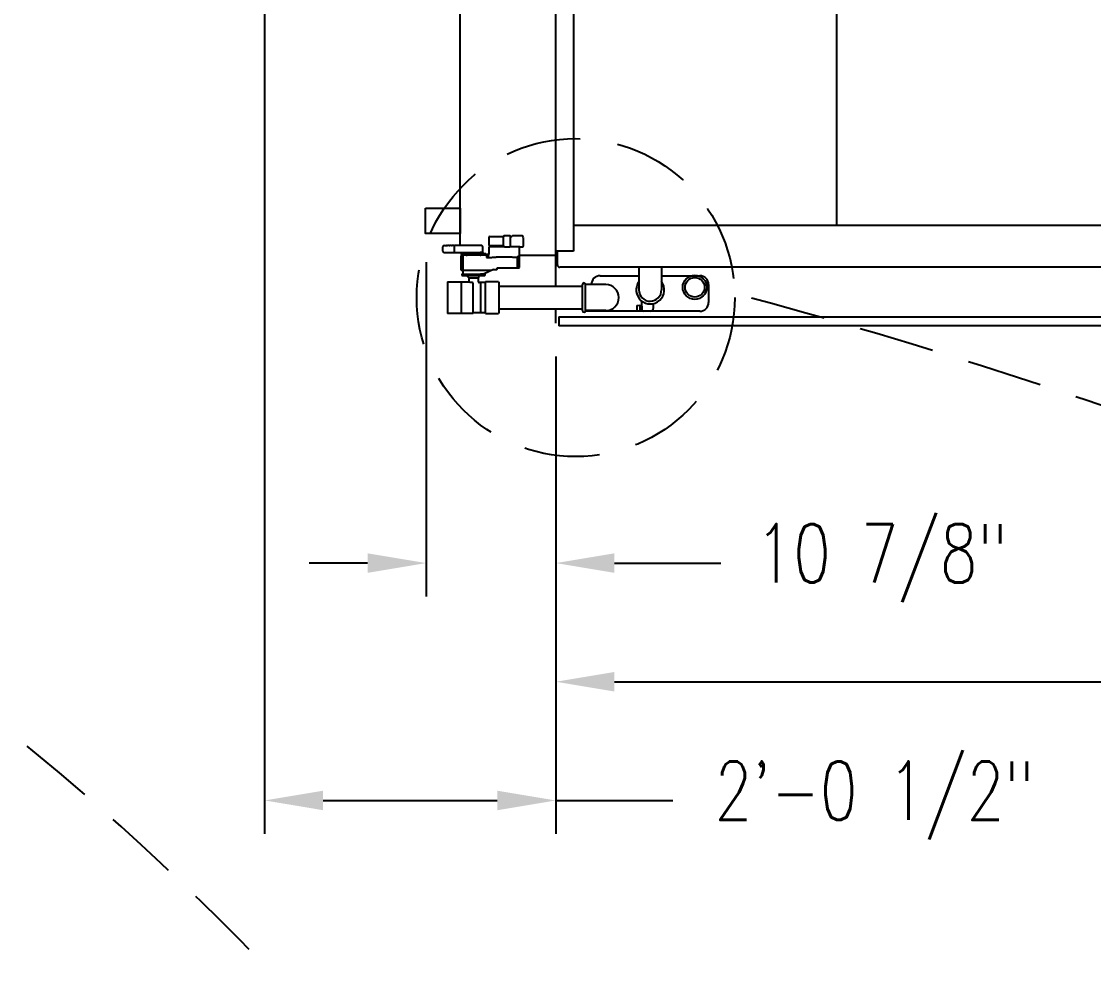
# Model space of a CAD drawing. Header units: millimetres. Extents: x 17891 to 32328, y 18593 to 29476.
# Drawn here: x 18118.2 to 18208.5, y 18839.1 to 18918.3 of the extents above; entities that cross this region are included whole.
import ezdxf

# ---------------------------------------------------------------- set-up
doc = ezdxf.new("R2010")
doc.units = ezdxf.units.MM
doc.header["$LTSCALE"] = 5
doc.linetypes.add('HIDDEN', pattern=[9.525, 6.35, -3.175])
for name, color, linetype in [('COIL-CONTROL', 2, 'Continuous'), ('CONDENSER-CO2-CONTROL', 7, 'Continuous'), ('RECIRCULATION-CONTROL', 3, 'Continuous'), ('UNIT', 6, 'Continuous')]:
    doc.layers.add(name, color=color, linetype=linetype)
doc.styles.add('SUBMITTAL', font='romans.shx', dxfattribs={"width": 0.75})
doc.dimstyles.new('SUBMITTAL', dxfattribs={"dimtxt": 0.09375, "dimasz": 0.09375, "dimexe": 0.03125, "dimexo": 0.0625, "dimgap": 0.0625, "dimtad": 0, "dimdec": 4, "dimzin": 4, "dimdsep": 46, "dimlunit": 4, "dimtxsty": 'SUBMITTAL', "dimcen": 0.09375, "dimclre": 6, "dimadec": 0, "dimazin": 0, "dimtfac": 1, "dimtdec": 0, "dimtofl": 0, "dimtmove": 0, "dimatfit": 3, "dimfxl": 0, "dimfrac": 2, "dimtolj": 1, "dimtzin": 4, "dimarcsym": 0})

# ---------------------------------------------------------------- blocks, each defined once
blk = doc.blocks.new('*D32')
at = {"layer": 'UNIT', "color": 6, "lineweight": -2}
for p, q in [((18163.232, 18890.058), (18163.232, 18859.843)), ((18493.908, 18890.058), (18493.908, 18859.843))]:
    blk.add_line(p, q, dxfattribs=at)
at = {"layer": 'UNIT', "color": 3, "lineweight": -2}
for p, q in [((18168.161, 18862.66), (18309.82, 18862.66)), ((18488.978, 18862.66), (18347.319, 18862.66))]:
    blk.add_line(p, q, dxfattribs=at)
at = {"layer": 'UNIT', "color": 3}
for points in [[(18168.161, 18863.481), (18168.161, 18861.838), (18163.232, 18862.66)], [(18488.978, 18863.481), (18488.978, 18861.838), (18493.908, 18862.66)]]:
    blk.add_solid(points, dxfattribs=at)
at = {"layer": 'UNIT', "color": 3, "insert": (18328.57, 18862.66), "char_height": 4.9294, "attachment_point": 5, "style": 'SUBMITTAL'}
blk.add_mtext('\\A1;27\'-6 5/8"', dxfattribs=at)
blk = doc.blocks.new('*D33')
at = {"layer": 'UNIT', "color": 6, "lineweight": -2}
for p, q in [((18138.693, 18963.53), (18138.693, 18849.843)), ((18163.232, 18890.058), (18163.232, 18849.843))]:
    blk.add_line(p, q, dxfattribs=at)
at = {"layer": 'UNIT', "color": 3, "lineweight": -2}
for p, q in [((18143.622, 18852.66), (18158.303, 18852.66)), ((18163.232, 18852.66), (18173.091, 18852.66))]:
    blk.add_line(p, q, dxfattribs=at)
at = {"layer": 'UNIT', "color": 3}
for points in [[(18143.622, 18853.481), (18143.622, 18851.838), (18138.693, 18852.66)], [(18158.303, 18853.481), (18158.303, 18851.838), (18163.232, 18852.66)]]:
    blk.add_solid(points, dxfattribs=at)
at = {"layer": 'UNIT', "color": 3, "insert": (18190.08, 18852.66), "char_height": 4.9294, "attachment_point": 5, "style": 'SUBMITTAL'}
blk.add_mtext('\\A1;2\'-0 1/2"', dxfattribs=at)
blk = doc.blocks.new('*D36')
at = {"layer": 'CONDENSER-CO2-CONTROL', "color": 6, "lineweight": -2}
for p, q in [((18152.304, 18898.008), (18152.304, 18869.843)), ((18163.232, 18890.058), (18163.232, 18869.843))]:
    blk.add_line(p, q, dxfattribs=at)
at = {"layer": 'CONDENSER-CO2-CONTROL', "color": 3, "lineweight": -2}
for p, q in [((18147.374, 18872.66), (18142.445, 18872.66)), ((18168.161, 18872.66), (18177.117, 18872.66))]:
    blk.add_line(p, q, dxfattribs=at)
at = {"layer": 'CONDENSER-CO2-CONTROL', "color": 3}
for points in [[(18147.374, 18873.481), (18147.374, 18871.838), (18152.304, 18872.66)], [(18168.161, 18873.481), (18168.161, 18871.838), (18163.232, 18872.66)]]:
    blk.add_solid(points, dxfattribs=at)
at = {"layer": 'CONDENSER-CO2-CONTROL', "color": 3, "insert": (18190.673, 18872.66), "char_height": 4.9294, "attachment_point": 5, "style": 'SUBMITTAL'}
blk.add_mtext('\\A1;10 7/8"', dxfattribs=at)

msp = doc.modelspace()

# ---------------------------------------------------------------- linework, layer by layer
at = {"layer": 'COIL-CONTROL'}
for q in [(18155.1645, 18969.7068), (18163.232, 18898.5995), (18163.232, 18898.5995)]:
    msp.add_line((18155.1653, 18898.5995), q, dxfattribs=at)
at = {"layer": 'CONDENSER-CO2-CONTROL'}
msp.add_lwpolyline([(18152.2423, 18902.5622), (18155.1653, 18902.5622), (18155.1653, 18900.4372), (18152.2423, 18900.4372)], close=True, dxfattribs=at)
at = {"layer": 'RECIRCULATION-CONTROL'}
for p, q in [((18157.6794, 18900.163), (18158.8191, 18900.163)), ((18159.3309, 18900.2417), (18158.9465, 18900.2417)), ((18159.4721, 18900.163), (18159.4097, 18900.163)), ((18160.1917, 18900.2417), (18159.6085, 18900.2417)), ((18160.3172, 18900.2417), (18160.1917, 18900.2417)), ((18170.2345, 18897.5809), (18170.2345, 18895.6667)), ((18172.1361, 18897.5809), (18172.1361, 18895.6768)), ((18154.0967, 18896.3631), (18155.2778, 18896.3631)), ((18154.0967, 18896.3631), (18154.0967, 18893.6872)), ((18155.2778, 18896.341), (18155.2778, 18896.3631)), ((18155.2778, 18896.3441), (18155.883, 18896.3441)), ((18155.2778, 18893.7657), (18155.2778, 18896.2846)), ((18155.7952, 18896.8755), (18155.7952, 18896.7968)), ((18155.8936, 18896.6984), (18155.7952, 18896.7968)), ((18155.8936, 18896.6984), (18155.8936, 18896.3834)), ((18155.8936, 18896.6984), (18156.681, 18896.6984)), ((18156.2817, 18893.7063), (18156.2817, 18896.2835)), ((18156.681, 18896.6984), (18156.7794, 18896.7968)), ((18156.681, 18896.6984), (18156.681, 18896.3834)), ((18157.2857, 18896.3047), (18156.7597, 18896.3047)), ((18156.7794, 18896.8755), (18156.7794, 18896.7968)), ((18156.892, 18896.2259), (18156.892, 18893.8244)), ((18157.2857, 18896.3355), (18157.3111, 18896.3631)), ((18157.2857, 18896.3355), (18157.2857, 18893.7148)), ((18158.4019, 18896.3631), (18157.3111, 18896.3631)), ((18166.9749, 18896.8717), (18170.2345, 18896.8717)), ((18172.1361, 18896.8717), (18175.3499, 18896.8717)), ((18165.7424, 18893.9267), (18165.7424, 18896.1236)), ((18167.4353, 18896.1236), (18165.7424, 18896.1236)), ((18176.0999, 18896.1217), (18176.0999, 18894.6217)), ((18170.0649, 18894.374), (18170.3011, 18894.3753)), ((18170.0649, 18894.374), (18170.0673, 18893.9194)), ((18170.3011, 18894.3753), (18170.3036, 18893.9207)), ((18170.4891, 18894.3458), (18170.3013, 18894.3448)), ((18170.4912, 18893.9521), (18170.4871, 18894.7191)), ((18171.4638, 18894.1541), (18171.4618, 18894.5235)), ((18155.2778, 18893.6872), (18154.0967, 18893.6872)), ((18155.2778, 18893.7093), (18155.3172, 18893.7093)), ((18155.2778, 18893.6872), (18155.2778, 18893.7093)), ((18155.2778, 18893.7063), (18156.2817, 18893.7063)), ((18157.2857, 18893.7456), (18156.2817, 18893.7456)), ((18157.3111, 18893.6872), (18157.2857, 18893.7148)), ((18157.3111, 18893.6872), (18158.4019, 18893.6872)), ((18167.4353, 18893.9267), (18165.7424, 18893.9267)), ((18175.3499, 18893.8717), (18165.7424, 18893.8717)), ((18170.0673, 18893.9194), (18170.3036, 18893.9207)), ((18170.4912, 18893.9521), (18170.3034, 18893.9511)), ((18170.4912, 18893.9521), (18170.6187, 18893.8937)), ((18171.2092, 18893.8969), (18170.6187, 18893.8937))]:
    msp.add_line(p, q, dxfattribs=at)
at = {"layer": 'RECIRCULATION-CONTROL', "linetype": 'HIDDEN', "ltscale": 0.2}
msp.add_circle((18164.9113, 18895.0252), 13.395, dxfattribs=at)
at = {"layer": 'RECIRCULATION-CONTROL'}
for radius in [1.0133, 0.8228]:
    msp.add_circle((18174.9353, 18895.8934), radius, dxfattribs=at)
for centre, radius, start, end in [((18157.6794, 18900.0842), 0.0787, 90, 180), ((18159.3309, 18900.163), 0.0787, 0, 90), ((18159.4721, 18900.2417), 0.0787, 270, 330), ((18159.6085, 18900.163), 0.0787, 90, 150), ((18160.3172, 18900.0448), 0.1969, 5.109005, 90), ((18155.8149, 18896.3834), 0.0787, 330, 0), ((18156.7597, 18896.3834), 0.0787, 180, 270), ((18165.6046, 18896.1236), 0.1378, 0, 180), ((18166.9749, 18896.1217), 0.75, 90, 179.852788), ((18171.1853, 18895.6717), 1.1811, 143.91447, 36.693959), ((18175.3499, 18896.1217), 0.75, 0, 90), ((18167.4353, 18895.0252), 1.0984, 270, 90), ((18171.1853, 18895.6717), 0.9508, 180.304214, 0.304214), ((18175.3499, 18894.6217), 0.75, 270, 0), ((18165.6046, 18893.9267), 0.1378, 180, 0), ((18171.2079, 18894.1528), 0.2559, 270.304214, 0.304214)]:
    msp.add_arc(centre, radius, start, end, dxfattribs=at)
at = {"layer": 'RECIRCULATION-CONTROL', "linetype": 'HIDDEN', "ltscale": 0.2}
for centre, radius, start, end in [((17973.5702, 18680.0326), 229.049, 34.800624, 71.684856), ((18054.1515, 18433.8393), 477.9433, 51.170754, 74.944221)]:
    msp.add_arc(centre, radius, start, end, dxfattribs=at)
at = {"layer": 'RECIRCULATION-CONTROL'}
msp.add_ellipse((18158.9465, 18900.163), major_axis=(-0.1274, 0), ratio=0.618034, start_param=4.712389, end_param=6.2831853, dxfattribs=at)
for points, knots in [([(18155.2778, 18896.2846), (18155.2778, 18896.2925), (18155.2785, 18896.3012), (18155.2823, 18896.314), (18155.284, 18896.3182), (18155.2888, 18896.3262), (18155.2918, 18896.3301), (18155.299, 18896.3358), (18155.303, 18896.3382), (18155.3093, 18896.3401), (18155.3111, 18896.3405), (18155.3141, 18896.3409), (18155.3157, 18896.341), (18155.3172, 18896.341)], [2.7295993, 2.7295993, 2.7295993, 2.7295993, 2.88735418, 2.88735418, 2.96623162, 2.96623162, 3.04510907, 3.04510907, 3.09238808, 3.09238808, 3.10562831, 3.10562831, 3.11645677, 3.11645677, 3.11645677, 3.11645677]), ([(18156.2817, 18896.2835), (18156.2614, 18896.2836), (18156.2412, 18896.2841), (18156.1966, 18896.2864), (18156.1724, 18896.2883), (18156.1041, 18896.2956), (18156.0625, 18896.3023), (18155.9855, 18896.3173), (18155.9516, 18896.3256), (18155.9075, 18896.3371), (18155.8941, 18896.3409), (18155.8845, 18896.3436), (18155.883, 18896.3441), (18155.883, 18896.3441)], [0.0004173, 0.0004173, 0.0004173, 0.0004173, 0.1550502, 0.1550502, 0.3457359, 0.3457359, 0.7112894, 0.7112894, 1.1189358, 1.1189358, 1.4429936, 1.4429936, 1.5921189, 1.5921189, 1.5921189, 1.5921189]), ([(18156.892, 18896.2259), (18156.892, 18896.2369), (18156.892, 18896.2489), (18156.892, 18896.2709), (18156.892, 18896.2808), (18156.892, 18896.2929), (18156.892, 18896.2972), (18156.892, 18896.3016), (18156.892, 18896.3026), (18156.892, 18896.3034)], [0, 0, 0, 0, 0.11756282, 0.11756282, 0.23512564, 0.23512564, 0.31158886, 0.31158886, 0.34700883, 0.34700883, 0.34700883, 0.34700883]), ([(18155.3172, 18893.7093), (18155.3157, 18893.7093), (18155.3141, 18893.7094), (18155.3111, 18893.7098), (18155.3093, 18893.7102), (18155.303, 18893.7121), (18155.299, 18893.7145), (18155.2918, 18893.7202), (18155.2888, 18893.7241), (18155.284, 18893.7321), (18155.2823, 18893.7364), (18155.2785, 18893.7491), (18155.2778, 18893.7578), (18155.2778, 18893.7657)], [1.03881892, 1.03881892, 1.03881892, 1.03881892, 1.04964738, 1.04964738, 1.06288762, 1.06288762, 1.11016663, 1.11016663, 1.18904407, 1.18904407, 1.26792151, 1.26792151, 1.4256764, 1.4256764, 1.4256764, 1.4256764]), ([(18156.892, 18893.7469), (18156.892, 18893.7477), (18156.892, 18893.7487), (18156.892, 18893.7531), (18156.892, 18893.7574), (18156.892, 18893.7695), (18156.892, 18893.7794), (18156.892, 18893.8014), (18156.892, 18893.8135), (18156.892, 18893.8244)], [1.05210775, 1.05210775, 1.05210775, 1.05210775, 1.08752771, 1.08752771, 1.16399093, 1.16399093, 1.28155375, 1.28155375, 1.39911657, 1.39911657, 1.39911657, 1.39911657])]:
    msp.add_open_spline(points, degree=3, knots=knots, dxfattribs=at)
for points in [[(18156.892, 18896.3047), (18156.892, 18896.3047), (18156.892, 18896.3043), (18156.892, 18896.3034)], [(18156.892, 18893.7469), (18156.892, 18893.7461), (18156.892, 18893.7456), (18156.892, 18893.7456)]]:
    msp.add_open_spline(points, degree=3, dxfattribs=at)
at = {"layer": 'UNIT'}
for p, q in [((18163.232, 18892.8745), (18163.232, 18973.2292)), ((18164.732, 18964.6004), (18164.732, 18898.9392)), ((18186.8857, 18964.6004), (18186.8857, 18901.0927)), ((18492.4643, 18901.0927), (18164.732, 18901.0927)), ((18164.732, 18898.9392), (18163.232, 18898.9392)), ((18163.3647, 18897.781), (18163.3682, 18898.9392)), ((18493.6336, 18897.5809), (18163.5627, 18897.5809)), ((18163.4734, 18893.4097), (18163.4734, 18892.6597)), ((18163.4734, 18893.4097), (18493.8209, 18893.4097)), ((18493.8209, 18892.6597), (18163.4734, 18892.6597))]:
    msp.add_line(p, q, dxfattribs=at)
msp.add_arc((18163.5648, 18897.781), 0.2001, 180, 269.391571, dxfattribs=at)

# ---------------------------------------------------------------- dimensions: what is measured, and where the dimension line sits
at = {"layer": 'CONDENSER-CO2-CONTROL', "color": 3}
dim = msp.add_linear_dim(base=(18163.23198, 18872.65966), p1=(18152.30355, 18900.82466), p2=(18163.23198, 18892.87451), angle=180, dimstyle='SUBMITTAL', override={"dimscale": 70.42, "dimtxt": 0.07, "dimasz": 0.07, "dimexe": 0.04, "dimexo": 0.04, "dimgap": 0.03125, "dimdec": 3, "dimzin": 3, "dimclrd": 3, "dimclrt": 3, "dimtdec": 3, "dimtix": 1}, dxfattribs=at)
dim.commit()
dim.dimension.update_dxf_attribs({"geometry": '*D36', "text_midpoint": (18190.67316, 18872.65966), "dimtype": 160})
at = {"layer": 'UNIT', "color": 3}
dim = msp.add_linear_dim(base=(18163.232, 18852.6597), p1=(18138.6928, 18966.3465), p2=(18163.232, 18892.8745), angle=180, dimstyle='SUBMITTAL', override={"dimscale": 70.42, "dimtxt": 0.07, "dimasz": 0.07, "dimexe": 0.04, "dimexo": 0.04, "dimgap": 0.03125, "dimdec": 3, "dimzin": 3, "dimclrd": 3, "dimclrt": 3, "dimtdec": 3, "dimtix": 1}, dxfattribs=at)
dim.commit()
dim.dimension.update_dxf_attribs({"geometry": '*D33', "text_midpoint": (18190.0796, 18852.6597), "dimtype": 160})
dim = msp.add_linear_dim(base=(18163.232, 18862.6597), p1=(18493.9077, 18892.8745), p2=(18163.232, 18892.8745), dimstyle='SUBMITTAL', override={"dimscale": 70.42, "dimtxt": 0.07, "dimasz": 0.07, "dimexe": 0.04, "dimexo": 0.04, "dimgap": 0.03125, "dimdec": 3, "dimzin": 3, "dimclrd": 3, "dimclrt": 3, "dimtdec": 3, "dimtix": 1}, dxfattribs=at)
dim.commit()
dim.dimension.update_dxf_attribs({"geometry": '*D32', "text_midpoint": (18328.5698, 18862.6597)})

# ---------------------------------------------------------------- next in the draw order: wipeouts: each hides what was drawn before it
for points in [[(18155.2384, 18897.3283), (18160.1597, 18897.3283), (18160.1597, 18899.4089), (18156.9943, 18899.4125), (18153.8408, 18899.4149), (18153.8408, 18898.8244), (18155.2384, 18898.5488)], [(18158.4668, 18895.9759), (18165.4668, 18895.9759), (18165.4668, 18894.0744), (18158.4668, 18894.0744)]]:
    msp.add_wipeout(points).dxf.layer = 'RECIRCULATION-CONTROL'

# ---------------------------------------------------------------- next in the draw order: linework, layer by layer
at = {"layer": 'RECIRCULATION-CONTROL'}
for p, q in [((18157.6006, 18900.0842), (18157.6006, 18899.4346)), ((18158.8191, 18899.3755), (18158.8191, 18900.163)), ((18159.4097, 18899.3755), (18159.4097, 18900.163)), ((18160.514, 18899.3755), (18160.514, 18900.0448)), ((18153.7227, 18898.9425), (18153.7227, 18899.2968)), ((18153.8408, 18899.4149), (18154.0336, 18899.4149)), ((18154.0532, 18899.3952), (18154.0532, 18899.3755)), ((18154.0926, 18899.3755), (18154.0532, 18899.3755)), ((18154.0926, 18899.3755), (18154.0926, 18899.3952)), ((18154.2304, 18899.4149), (18154.1123, 18899.4149)), ((18154.2501, 18899.3952), (18154.2501, 18899.3755)), ((18154.2895, 18899.3755), (18154.2501, 18899.3755)), ((18154.2895, 18899.3755), (18154.2895, 18899.3952)), ((18154.4273, 18899.4149), (18154.3091, 18899.4149)), ((18154.4469, 18899.3952), (18154.4469, 18899.3755)), ((18154.4863, 18899.3755), (18154.4469, 18899.3755)), ((18154.4863, 18899.3755), (18154.4863, 18899.3952)), ((18154.6241, 18899.4149), (18154.506, 18899.4149)), ((18154.6438, 18899.3952), (18154.6438, 18899.3755)), ((18154.6635, 18899.3755), (18154.6438, 18899.3755)), ((18154.6832, 18898.8244), (18154.6832, 18899.3952)), ((18156.9943, 18899.4125), (18154.7028, 18899.4149)), ((18157.0888, 18898.9425), (18157.0888, 18899.2968)), ((18157.6006, 18899.2771), (18157.6006, 18898.6913)), ((18157.64, 18899.3789), (18157.64, 18899.3328)), ((18157.6724, 18899.3755), (18157.6621, 18899.3755)), ((18157.6621, 18899.3362), (18157.6724, 18899.3362)), ((18158.8191, 18899.3755), (18157.7974, 18899.3755)), ((18157.7974, 18899.3362), (18158.8362, 18899.3362)), ((18158.9465, 18899.2968), (18159.3309, 18899.2968)), ((18159.3991, 18899.3362), (18160.1597, 18899.3362)), ((18160.1597, 18898.6913), (18160.1597, 18899.3362)), ((18160.2384, 18899.2968), (18160.4353, 18899.2968)), ((18153.8408, 18898.8244), (18156.9707, 18898.8244)), ((18155.2384, 18898.5488), (18155.2384, 18897.3677)), ((18157.3875, 18898.5881), (18155.2778, 18898.5881)), ((18155.2941, 18898.7456), (18157.3481, 18898.7456)), ((18157.3087, 18898.6669), (18155.2941, 18898.6669)), ((18155.4353, 18897.3677), (18155.4353, 18898.5488)), ((18155.8093, 18898.7456), (18155.8093, 18898.8244)), ((18156.9923, 18898.816), (18156.868, 18898.816)), ((18156.9923, 18898.748), (18156.9923, 18898.816)), ((18157.0026, 18898.7653), (18157.003, 18898.7653)), ((18157.0152, 18898.5881), (18157.0152, 18898.6669)), ((18157.0241, 18898.785), (18157.0605, 18898.785)), ((18157.0822, 18898.7653), (18157.0663, 18898.7653)), ((18157.088, 18898.785), (18157.1244, 18898.785)), ((18157.1333, 18898.5881), (18157.1333, 18898.6669)), ((18157.1455, 18898.7653), (18157.1459, 18898.7653)), ((18157.3428, 18898.6865), (18157.6004, 18898.6865)), ((18157.3481, 18898.7456), (18157.3481, 18898.7063)), ((18157.4038, 18898.5488), (18157.4038, 18898.3913)), ((18157.4038, 18898.3913), (18157.6155, 18898.3913)), ((18157.4825, 18898.5094), (18157.4153, 18898.5766)), ((18157.4628, 18898.5291), (18157.5833, 18898.6496)), ((18157.4825, 18898.47), (18157.4825, 18898.5094)), ((18157.6231, 18898.47), (18157.4825, 18898.47)), ((18159.9628, 18898.4134), (18159.9628, 18897.5645)), ((18160.1597, 18897.5645), (18160.1597, 18898.5747)), ((18155.2778, 18897.3283), (18157.8036, 18897.3283)), ((18155.4353, 18897.0133), (18155.4353, 18897.3283)), ((18157.9725, 18897.407), (18157.1282, 18897.0133)), ((18157.9725, 18897.407), (18158.2481, 18897.407)), ((18158.2874, 18897.5252), (18160.1203, 18897.5252)), ((18158.2874, 18897.4464), (18158.2874, 18897.5252)), ((18155.3269, 18896.9937), (18155.3269, 18896.8952)), ((18155.3269, 18896.8952), (18157.228, 18896.8952)), ((18155.3465, 18897.0133), (18156.88, 18897.0133)), ((18155.7952, 18896.8755), (18155.7755, 18896.8952)), ((18156.7794, 18896.8755), (18156.7991, 18896.8952)), ((18157.228, 18897.0133), (18156.8912, 18897.0133)), ((18157.2477, 18896.9937), (18157.2477, 18896.9149)), ((18158.4019, 18896.3631), (18158.4668, 18896.2929)), ((18158.4668, 18893.7574), (18158.4668, 18896.2929)), ((18158.4668, 18895.9759), (18163.2933, 18895.9759)), ((18163.2933, 18895.9759), (18165.4668, 18895.9759)), ((18165.4668, 18893.9267), (18165.4668, 18896.1236)), ((18158.4668, 18893.7574), (18158.4019, 18893.6872)), ((18158.4668, 18894.0744), (18163.2933, 18894.0744)), ((18163.2933, 18894.0744), (18165.4668, 18894.0744))]:
    msp.add_line(p, q, dxfattribs=at)
for centre, radius, start, end in [((18153.8408, 18899.2968), 0.1181, 90, 180), ((18153.8408, 18898.9425), 0.1181, 180, 270), ((18154.0336, 18899.3952), 0.0197, 0, 90), ((18154.1123, 18899.3952), 0.0197, 90, 180), ((18154.2304, 18899.3952), 0.0197, 0, 90), ((18154.3091, 18899.3952), 0.0197, 90, 180), ((18154.4273, 18899.3952), 0.0197, 0, 90), ((18154.506, 18899.3952), 0.0197, 90, 180), ((18154.6241, 18899.3952), 0.0197, 0, 90), ((18154.6635, 18899.3952), 0.0197, 270, 0), ((18154.7028, 18899.3952), 0.0197, 90, 177.616916), ((18156.9707, 18898.9425), 0.1181, 270, 0), ((18156.9707, 18899.2968), 0.1181, 0, 78.463041), ((18157.6597, 18899.4346), 0.0591, 180, 264.780438), ((18157.6597, 18899.2771), 0.0591, 95.219562, 180), ((18159.3309, 18899.3755), 0.0787, 270, 0), ((18160.2384, 18899.2181), 0.0787, 90, 180), ((18160.4353, 18899.3755), 0.0787, 270, 0), ((18155.2778, 18898.5488), 0.0394, 90, 180), ((18155.2941, 18898.7063), 0.0394, 90, 270), ((18155.6912, 18898.7063), 0.1181, 270, 340.528779), ((18156.9117, 18898.7063), 0.1181, 90, 160.528779), ((18156.9117, 18898.7063), 0.1181, 199.471221, 270), ((18156.9829, 18898.7653), 0.0197, 270, 0), ((18157.0004, 18898.7693), 0.00394, 339.832635, 350.272005), ((18157.0605, 18898.7811), 0.00394, 0, 90), ((18157.0683, 18898.7693), 0.00394, 180, 270), ((18157.0802, 18898.7693), 0.00394, 270, 0), ((18157.088, 18898.7811), 0.00394, 90, 180), ((18157.1481, 18898.7693), 0.00394, 189.727995, 200.167365), ((18157.1656, 18898.7653), 0.0197, 180, 270), ((18157.3087, 18898.7063), 0.0394, 270, 0), ((18157.3875, 18898.5488), 0.0394, 45, 90), ((18157.4431, 18898.5488), 0.0394, 135, 180), ((18157.5416, 18898.6913), 0.0591, 315, 0), ((18155.2778, 18897.3677), 0.0394, 180, 270), ((18158.2481, 18897.4464), 0.0394, 270, 0), ((18160.1203, 18897.5645), 0.0394, 270, 0), ((18155.3465, 18896.9937), 0.0197, 90, 180), ((18157.228, 18896.9937), 0.0197, 0, 90), ((18157.228, 18896.9149), 0.0197, 270, 0)]:
    msp.add_arc(centre, radius, start, end, dxfattribs=at)
for centre, major_axis, ratio, start_param, end_param in [((18158.9465, 18899.3755), (-0.1274, 0), 0.618034, 0, 1.5707963), ((18155.4516, 18898.5488), (0, 0.0394), 0.4142136, 0, 1.5707963), ((18155.4516, 18897.3677), (0, -0.0394), 0.4142136, 4.712389, 6.2831853), ((18159.9465, 18897.5645), (0, -0.0394), 0.4142136, 0, 1.5707963)]:
    msp.add_ellipse(centre, major_axis=major_axis, ratio=ratio, start_param=start_param, end_param=end_param, dxfattribs=at)
for points, knots in [([(18157.6621, 18899.3755), (18157.6605, 18899.3755), (18157.6591, 18899.3756), (18157.6566, 18899.3756), (18157.6554, 18899.3757), (18157.6543, 18899.3758)], [0.304900442, 0.304900442, 0.304900442, 0.304900442, 0.321699502, 0.321699502, 0.337828773, 0.337828773, 0.337828773, 0.337828773]), ([(18157.6543, 18899.3359), (18157.6565, 18899.3361), (18157.659, 18899.3362), (18157.6618, 18899.3362), (18157.6619, 18899.3362), (18157.6621, 18899.3362)], [0.912820958, 0.912820958, 0.912820958, 0.912820958, 0.942394679, 0.942394679, 0.943934424, 0.943934424, 0.943934424, 0.943934424]), ([(18157.6724, 18899.3362), (18157.6734, 18899.3362), (18157.6744, 18899.3362), (18157.6759, 18899.3362), (18157.6763, 18899.3362), (18157.6768, 18899.3362)], [0.97865163, 0.97865163, 0.97865163, 0.97865163, 0.987800697, 0.987800697, 0.991831006, 0.991831006, 0.991831006, 0.991831006]), ([(18157.7187, 18899.3762), (18157.7154, 18899.3763), (18157.712, 18899.3763), (18157.7037, 18899.3763), (18157.6988, 18899.3762), (18157.688, 18899.3759), (18157.6822, 18899.3757), (18157.6768, 18899.3756)], [0.76077976, 0.76077976, 0.76077976, 0.76077976, 0.78661729, 0.78661729, 0.82474976, 0.82474976, 0.87361456, 0.87361456, 0.87361456, 0.87361456]), ([(18157.6768, 18899.3362), (18157.6773, 18899.3361), (18157.6778, 18899.3361), (18157.6839, 18899.336), (18157.6898, 18899.3358), (18157.7006, 18899.3355), (18157.7054, 18899.3354), (18157.7131, 18899.3354), (18157.7159, 18899.3355), (18157.7187, 18899.3355)], [0.69521549, 0.69521549, 0.69521549, 0.69521549, 0.70010658, 0.70010658, 0.74914671, 0.74914671, 0.78661729, 0.78661729, 0.80804988, 0.80804988, 0.80804988, 0.80804988]), ([(18157.003, 18898.7653), (18157.0031, 18898.7653), (18157.0032, 18898.7655), (18157.0034, 18898.766), (18157.0036, 18898.7664), (18157.0039, 18898.7674), (18157.0041, 18898.768), (18157.0043, 18898.7686), (18157.0043, 18898.7686), (18157.0043, 18898.7686)], [0, 0, 0, 0, 0.006024367, 0.006024367, 0.012526921, 0.012526921, 0.019358592, 0.019358592, 0.019454234, 0.019454234, 0.019454234, 0.019454234]), ([(18157.0241, 18898.785), (18157.0223, 18898.785), (18157.0204, 18898.7848), (18157.0168, 18898.7838), (18157.0151, 18898.783), (18157.0119, 18898.7811), (18157.0104, 18898.7799), (18157.0079, 18898.7772), (18157.0068, 18898.7756), (18157.0052, 18898.7722), (18157.0046, 18898.7704), (18157.0043, 18898.7686)], [0, 0, 0, 0, 0.011419501, 0.011419501, 0.022839001, 0.022839001, 0.034258502, 0.034258502, 0.045678003, 0.045678003, 0.057097503, 0.057097503, 0.057097503, 0.057097503]), ([(18157.0597, 18898.7686), (18157.0597, 18898.7686), (18157.0597, 18898.7686), (18157.0604, 18898.768), (18157.061, 18898.7674), (18157.0625, 18898.7664), (18157.0632, 18898.766), (18157.0647, 18898.7655), (18157.0655, 18898.7653), (18157.0663, 18898.7653)], [-0.000097294, -0.000097294, -0.000097294, -0.000097294, 0, 0, 0.006949655, 0.006949655, 0.01356451, 0.01356451, 0.019692918, 0.019692918, 0.019692918, 0.019692918]), ([(18157.0644, 18898.7693), (18157.0644, 18898.7719), (18157.0644, 18898.7743), (18157.0644, 18898.7781), (18157.0644, 18898.7795), (18157.0644, 18898.7808), (18157.0644, 18898.7811), (18157.0644, 18898.7811)], [0.018300701, 0.018300701, 0.018300701, 0.018300701, 0.038826252, 0.038826252, 0.059203435, 0.059203435, 0.071939175, 0.071939175, 0.071939175, 0.071939175]), ([(18157.0822, 18898.7653), (18157.083, 18898.7653), (18157.0838, 18898.7655), (18157.0853, 18898.766), (18157.086, 18898.7664), (18157.0875, 18898.7674), (18157.0881, 18898.768), (18157.0888, 18898.7686), (18157.0888, 18898.7686), (18157.0888, 18898.7686)], [0, 0, 0, 0, 0.006024346, 0.006024346, 0.012526967, 0.012526967, 0.019358595, 0.019358595, 0.019454234, 0.019454234, 0.019454234, 0.019454234]), ([(18157.0841, 18898.7811), (18157.0841, 18898.7811), (18157.0841, 18898.781), (18157.0841, 18898.7804), (18157.0841, 18898.7798), (18157.0841, 18898.7778), (18157.0841, 18898.7762), (18157.0841, 18898.7728), (18157.0841, 18898.7711), (18157.0841, 18898.7693)], [0, 0, 0, 0, 0.00837516, 0.00837516, 0.021775415, 0.021775415, 0.039195748, 0.039195748, 0.053638474, 0.053638474, 0.053638474, 0.053638474]), ([(18157.1442, 18898.7686), (18157.1439, 18898.7704), (18157.1433, 18898.7722), (18157.1417, 18898.7756), (18157.1406, 18898.7772), (18157.138, 18898.7799), (18157.1366, 18898.7811), (18157.1334, 18898.783), (18157.1317, 18898.7838), (18157.1281, 18898.7848), (18157.1262, 18898.785), (18157.1244, 18898.785)], [0.014841671, 0.014841671, 0.014841671, 0.014841671, 0.026261172, 0.026261172, 0.037680673, 0.037680673, 0.049100173, 0.049100173, 0.060519674, 0.060519674, 0.071939175, 0.071939175, 0.071939175, 0.071939175]), ([(18157.1442, 18898.7686), (18157.1442, 18898.7686), (18157.1442, 18898.7686), (18157.1444, 18898.768), (18157.1446, 18898.7674), (18157.1449, 18898.7664), (18157.1451, 18898.766), (18157.1453, 18898.7655), (18157.1454, 18898.7653), (18157.1455, 18898.7653)], [-0.00009729, -0.00009729, -0.00009729, -0.00009729, 0, 0, 0.006949614, 0.006949614, 0.013564539, 0.013564539, 0.019692929, 0.019692929, 0.019692929, 0.019692929])]:
    msp.add_open_spline(points, degree=3, knots=knots, dxfattribs=at)
for points, degree in [([(18157.6768, 18899.3756), (18157.6753, 18899.3756), (18157.6739, 18899.3755), (18157.6724, 18899.3755)], 3), ([(18157.7974, 18899.3755), (18157.772, 18899.3755), (18157.7456, 18899.3757), (18157.7187, 18899.3762)], 3), ([(18157.7187, 18899.3355), (18157.7456, 18899.336), (18157.772, 18899.3362), (18157.7974, 18899.3362)], 3), ([(18157.6231, 18898.47), (18157.6193, 18898.4332), (18157.6155, 18898.3913)], 2), ([(18160.0276, 18898.47), (18160.0537, 18898.493), (18160.0798, 18898.5159), (18160.106, 18898.5387)], 3), ([(18160.1597, 18898.6496), (18160.1597, 18898.6609), (18160.1597, 18898.6772), (18160.1597, 18898.6913)], 3), ([(18156.8867, 18897.0132), (18156.8844, 18897.0133), (18156.8822, 18897.0133), (18156.88, 18897.0133)], 3)]:
    msp.add_open_spline(points, degree=degree, dxfattribs=at)
for points, weights in [([(18157.6155, 18898.3913), (18157.6262, 18898.3932), (18157.6369, 18898.3945)], [1.22405770936, 1.22743900133, 1.22969879774]), ([(18157.6369, 18898.3945), (18158.2608, 18898.47), (18158.8802, 18898.47)], [1.00785103705, 1.01158301158, 1.01158301158]), ([(18160.106, 18898.5387), (18160.1354, 18898.5644), (18160.1597, 18898.5747)], [2.25031662882, 2.4179026028, 2.49299110855]), ([(18160.1597, 18898.5747), (18160.1597, 18898.6297), (18160.1597, 18898.6496)], [2.99649199893, 3.84209214594, 4.27991564854])]:
    msp.add_rational_spline(points, weights, degree=2, dxfattribs=at)
for points, weights, knots in [([(18158.8802, 18898.47), (18159.1786, 18898.47), (18159.4773, 18898.4569), (18159.7771, 18898.4307), (18159.8256, 18898.4264), (18159.8741, 18898.4218), (18159.9227, 18898.4172), (18159.9361, 18898.416), (18159.9495, 18898.4147), (18159.9628, 18898.4134)], [1.01558779859, 1.01558779859, 1.0149355264, 1.01363098202, 1.01363098202, 1.01363098202, 1.01363098202, 1.01363098202, 1.01363098202, 1.01363098202], [6.5673244, 6.5673244, 6.5673244, 6.5673244, 8.8941891, 8.8941891, 8.8941891, 9.2703395, 9.2703395, 9.2703395, 9.3739351, 9.3739351, 9.3739351, 9.3739351]), ([(18159.9628, 18898.4127), (18159.9696, 18898.4187), (18159.9763, 18898.4247), (18159.9831, 18898.4307), (18159.9979, 18898.4439), (18160.0128, 18898.457), (18160.0276, 18898.47)], [1, 1, 1, 1, 1.00000335646, 1.00000354417, 1.00000056314], [0.28647264, 0.28647264, 0.28647264, 0.28647264, 0.37187471, 0.37187471, 0.37187471, 0.56055081, 0.56055081, 0.56055081, 0.56055081])]:
    msp.add_rational_spline(points, weights, degree=3, knots=knots, dxfattribs=at)

doc.saveas('drawing.dxf')
